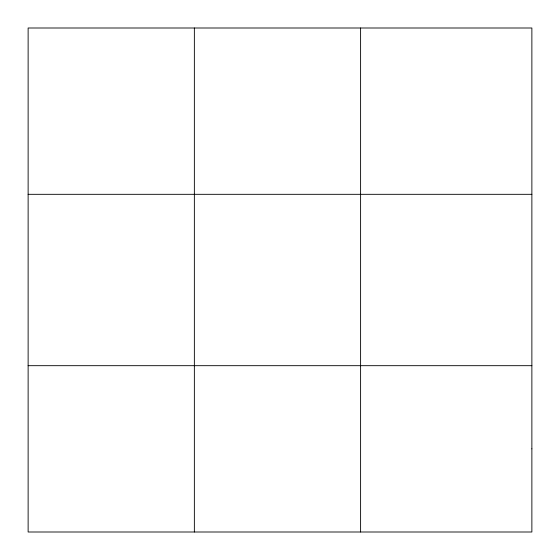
<?xml version="1.0" encoding="UTF-8"?>
<svg xmlns="http://www.w3.org/2000/svg" width="560" height="560" viewBox="0 0 560 560"><rect width="100%" height="100%" fill="white"/><g stroke="black" fill="none" stroke-linecap="round" stroke-linejoin="round"><path stroke-width="0.84" d="M194.362 532L194.362 28M360.598 532L360.598 28M28.126 194.32L531.874 194.32M28.126 365.68L531.874 365.68M531.874 448.84L531.874 532L28.126 532L28.126 28L531.874 28L531.874 448.84"/></g></svg>
